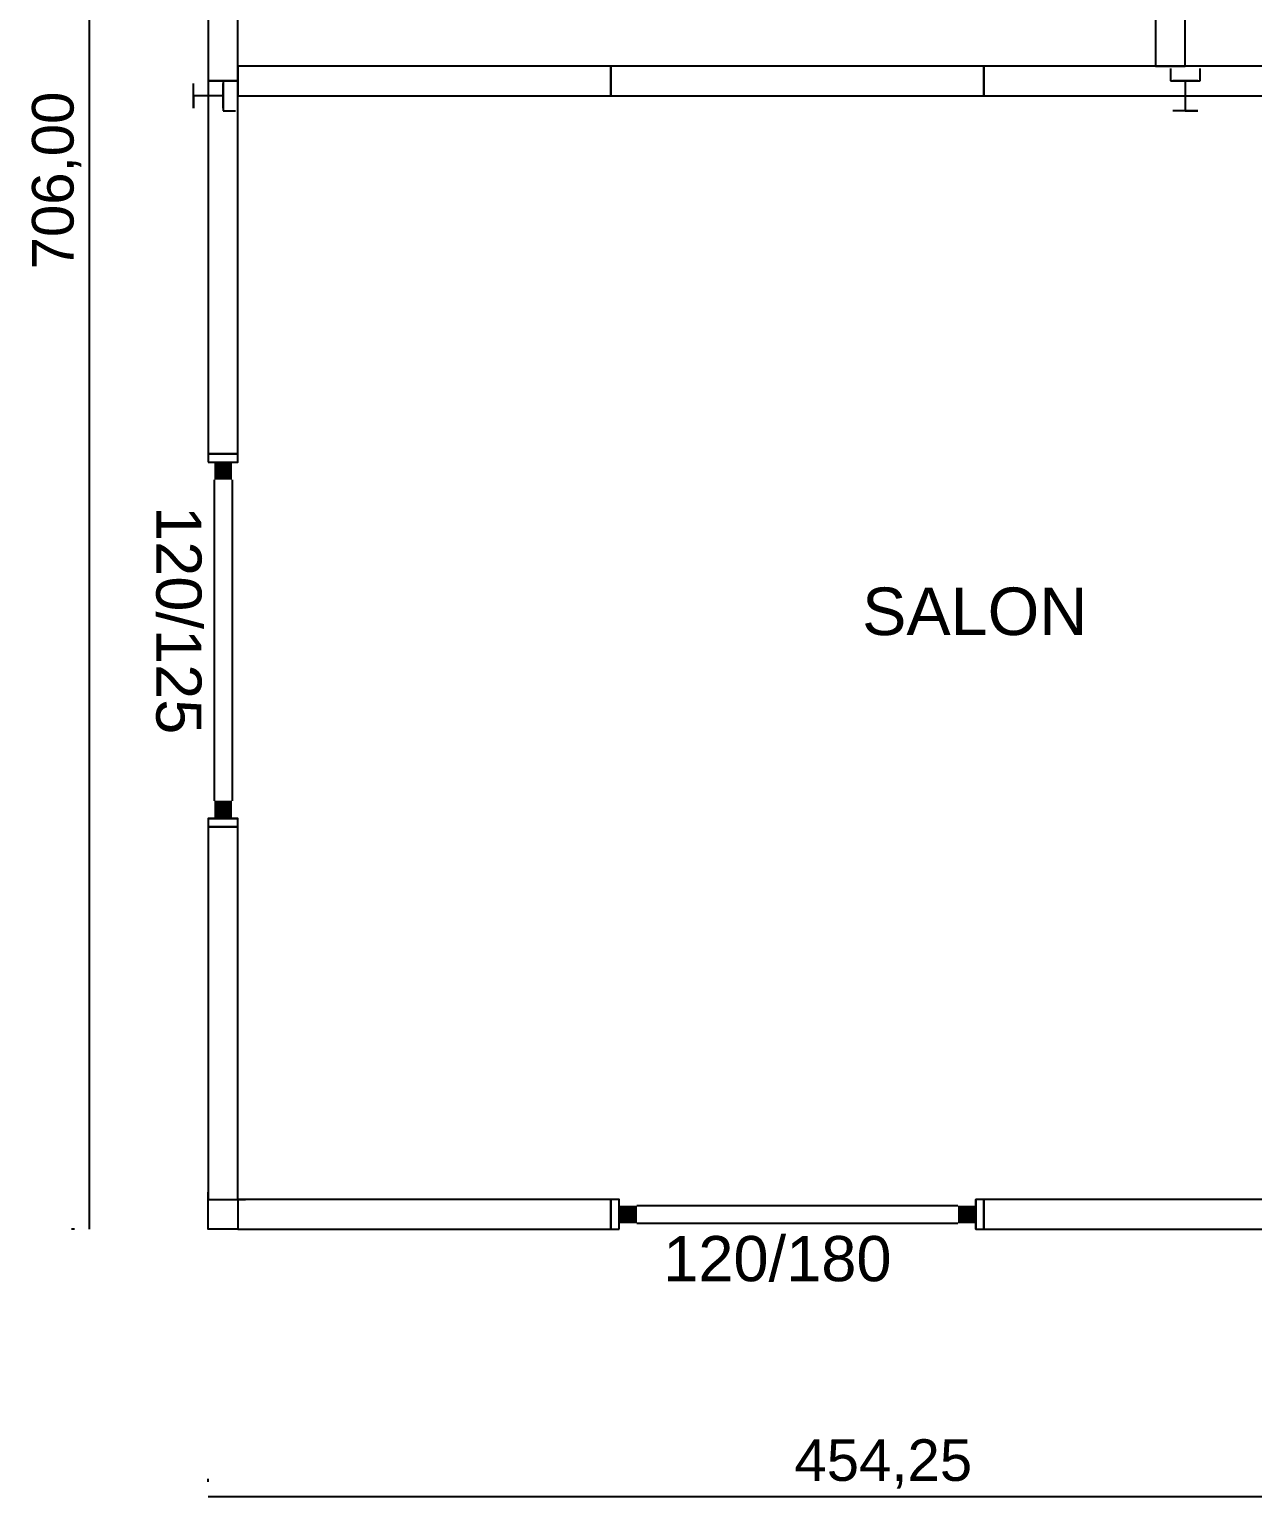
# Model space of a CAD drawing. Header units: centimetres. Extents: x -71 to 5571, y -2315 to 960.
# Drawn here: x 3239.8 to 3651.4, y -90 to 403.9 of the extents above; entities that cross this region are included whole.
import ezdxf

# ---------------------------------------------------------------- set-up
doc = ezdxf.new("R2010")
doc.units = ezdxf.units.CM
for name, color, linetype in [('DIS_DUVAR_100', 7, 'Continuous'), ('IC_DUVAR_100', 7, 'Continuous'), ('IC_UCLU_H_100', 3, 'Continuous'), ('KIYAS_OLCU', 5, 'Continuous'), ('KOSE_PROFIL_100', 1, 'Continuous'), ('ODA_ADLARI', 7, 'Continuous'), ('PENCERE', 10, 'Continuous')]:
    doc.layers.add(name, color=color, linetype=linetype)
doc.styles.add('ARIAL_TR', font='arial.ttf')
doc.dimstyles.new('PORTMAN', dxfattribs={"dimtxt": 14, "dimasz": 9, "dimexe": 6, "dimexo": 5, "dimgap": 4, "dimtad": 1, "dimzin": 0, "dimtxsty": 'ARIAL_TR', "dimblk": 'ARCHTICK', "dimcen": 2.5, "dimazin": 3, "dimtfac": 0.5, "dimtmove": 2, "dimatfit": 3})

# ---------------------------------------------------------------- blocks, each defined once
blk = doc.blocks.new('100X100 DIŞ KÖŞE DİREĞİ')
at = {"color": 1}
for p, q in [((10, 12.5), (12.5, 12.5)), ((0, 2.5), (0, 0)), ((10, 2.5), (10, 0)), ((10, 2.5), (12.5, 2.5))]:
    blk.add_line(p, q, dxfattribs=at)
blk.add_lwpolyline([(0, 2.5), (10, 2.5), (10, 12.5), (0, 12.5)], close=True, dxfattribs=at)
blk = doc.blocks.new("100'LÜK 125'LİK PANO")
blk.add_lwpolyline([(0, 0), (10, 0), (10, 125.5), (0, 125.5)], close=True)
blk = doc.blocks.new('kaynak-pencere-120x125')
at = {"layer": 'PENCERE', "color": 1}
for p, q in [((53387.01, 8192.86), (53397.01, 8192.86)), ((53389.01, 8186.86), (53389.01, 8078.86)), ((53395.01, 8186.86), (53395.01, 8078.86)), ((53387.01, 8072.86), (53397.01, 8072.86))]:
    blk.add_line(p, q, dxfattribs=at)
for points in [[(53389.01, 8192.86), (53389.01, 8186.86), (53395.01, 8192.86), (53395.01, 8186.86)], [(53389.01, 8072.86), (53389.01, 8078.86), (53395.01, 8072.86), (53395.01, 8078.86)]]:
    blk.add_solid(points, dxfattribs=at)
at = {"layer": 'PENCERE', "color": 0, "lineweight": 25, "style": 'ARIAL_TR'}
blk.add_text('120/125', height=15.217, rotation=270, dxfattribs=at).set_placement((53369.52, 8178.03))
blk = doc.blocks.new('BOM_P05_PENCERE_1200x1250')
at = {"layer": 'PENCERE'}
blk.add_blockref('kaynak-pencere-120x125', (0, 0), dxfattribs=at)
blk = doc.blocks.new("100'LÜK 125'LİK (120x125) PENCERELİ PANO")
for points in [[(0, 122.75), (10, 122.75), (10, 125.5), (0, 125.5)], [(0, 0), (10, 0), (10, 2.75), (0, 2.75)]]:
    blk.add_lwpolyline(points, close=True)
at = {"layer": 'PENCERE'}
blk.add_blockref('BOM_P05_PENCERE_1200x1250', (-53387.006, -8070.111), dxfattribs=at)
blk = doc.blocks.new('kaynak-pencere-120180')
at = {"layer": 'PENCERE', "color": 1}
for p, q in [((53839.87, 6703.82), (53839.87, 6713.82)), ((53845.87, 6711.82), (53953.87, 6711.82)), ((53959.87, 6703.82), (53959.87, 6713.82)), ((53845.87, 6705.82), (53953.87, 6705.82))]:
    blk.add_line(p, q, dxfattribs=at)
for points in [[(53839.87, 6705.82), (53845.87, 6705.82), (53839.87, 6711.82), (53845.87, 6711.82)], [(53959.87, 6705.82), (53953.87, 6705.82), (53959.87, 6711.82), (53953.87, 6711.82)]]:
    blk.add_solid(points, dxfattribs=at)
at = {"layer": 'PENCERE', "color": 0, "lineweight": 25, "style": 'ARIAL_TR'}
blk.add_text('120/180', height=15.217, dxfattribs=at).set_placement((53854.7, 6686.34))
blk = doc.blocks.new('BOM_P02_PENCERE_1200x1800')
at = {"layer": 'PENCERE'}
blk.add_blockref('kaynak-pencere-120180', (0, 0), dxfattribs=at)
blk = doc.blocks.new("100'LÜK 125'LİK (120x180) PENCERELİ PANO")
for points in [[(0, 122.75), (10, 122.75), (10, 125.5), (0, 125.5)], [(0, 0), (10, 0), (10, 2.75), (0, 2.75)]]:
    blk.add_lwpolyline(points, close=True)
at = {"layer": 'PENCERE', "rotation": 270}
blk.add_blockref('BOM_P02_PENCERE_1200x1800', (-6703.823, 53962.624), dxfattribs=at)
blk = doc.blocks.new("100'LÜK 125'LİK KAPILI PANO(82'LİK) [SOL ALT]")
blk.add_lwpolyline([(0, 0), (10, 0), (10, 21.75), (0, 21.75)], close=True)
blk = doc.blocks.new('100X100 3 LÜ H BAĞLANTI DİREĞİ')
for p, q in [((9.17, 5), (5, 5)), ((5, 5), (5, -5)), ((-5, -4.17), (-5, 4.17)), ((5, 0), (-5, 0)), ((-5, 0), (-5, -4.17)), ((5, -4.17), (5, 4.17)), ((5, -4.17), (5, 0)), ((5, -5), (9.17, -5))]:
    blk.add_line(p, q)
blk = doc.blocks.new('*D112')
at = {"color": 0}
for p, q in [((3300, -85), (3300, -84)), ((3754.25, -85), (3754.25, -84)), ((3300, -90), (3754.25, -90))]:
    blk.add_line(p, q, dxfattribs=at)
at = {"layer": 'Defpoints'}
for p in [(3300, -90), (3300, -90), (3754.25, -90)]:
    blk.add_point(p, dxfattribs=at)
at = {"layer": 'KIYAS_OLCU', "color": 0, "insert": (3527.125, -79), "char_height": 14, "attachment_point": 5, "style": 'ARIAL_TR'}
blk.add_mtext('454,25', dxfattribs=at)
blk = doc.blocks.new('_ARCHTICK')
blk = doc.blocks.new('*D114')
at = {"color": 0}
for p, q in [((3255, 706), (3254, 706)), ((3260, 0), (3260, 706)), ((3255, 0), (3254, 0))]:
    blk.add_line(p, q, dxfattribs=at)
at = {"layer": 'Defpoints'}
for p in [(3260, 706), (3260, 0), (3260, 0)]:
    blk.add_point(p, dxfattribs=at)
at = {"layer": 'KIYAS_OLCU', "color": 0, "insert": (3249, 353), "char_height": 14, "attachment_point": 5, "rotation": 90, "style": 'ARIAL_TR'}
blk.add_mtext('706,00', dxfattribs=at)

msp = doc.modelspace()

# ---------------------------------------------------------------- block references
at = {"layer": 'DIS_DUVAR_100'}
for name, p in [("100'LÜK 125'LİK KAPILI PANO(82'LİK) [SOL ALT]", (3618.75, 391.5)), ("100'LÜK 125'LİK PANO", (3300, 386.5)), ("100'LÜK 125'LİK PANO", (3300, 261)), ("100'LÜK 125'LİK (120x125) PENCERELİ PANO", (3300, 135.5)), ("100'LÜK 125'LİK PANO", (3300, 10))]:
    msp.add_blockref(name, p, dxfattribs=at)
at = {"layer": 'DIS_DUVAR_100', "rotation": 90}
for name, p in [("100'LÜK 125'LİK PANO", (3435.5, 0)), ("100'LÜK 125'LİK (120x180) PENCERELİ PANO", (3561, 0)), ("100'LÜK 125'LİK PANO", (3686.5, 0))]:
    msp.add_blockref(name, p, dxfattribs=at)
at = {"layer": 'IC_DUVAR_100', "rotation": 270}
for p in [(3310, 391.5), (3435.5, 391.5), (3561, 391.5)]:
    msp.add_blockref("100'LÜK 125'LİK PANO", p, dxfattribs=at)
at = {"layer": 'IC_UCLU_H_100', "rotation": 90}
msp.add_blockref('100X100 3 LÜ H BAĞLANTI DİREĞİ', (3628.75, 381.5), dxfattribs=at)
at = {"layer": 'IC_UCLU_H_100'}
msp.add_blockref('100X100 3 LÜ H BAĞLANTI DİREĞİ', (3300, 381.5), dxfattribs=at)
at = {"layer": 'KOSE_PROFIL_100', "yscale": -1}
msp.add_blockref('100X100 DIŞ KÖŞE DİREĞİ', (3300, 12.5), dxfattribs=at)

# ---------------------------------------------------------------- texts
at = {"layer": 'ODA_ADLARI', "style": 'ARIAL_TR'}
msp.add_text('SALON', height=16, dxfattribs=at).set_placement((3520, 200))

# ---------------------------------------------------------------- dimensions: what is measured, and where the dimension line sits
at = {"layer": 'KIYAS_OLCU'}
dim = msp.add_linear_dim(base=(3260, 0), p1=(3260, 0), p2=(3260, 706), angle=90, dimstyle='PORTMAN', dxfattribs=at)
dim.commit()
dim.dimension.update_dxf_attribs({"geometry": '*D114', "text_midpoint": (3249, 353)})
dim = msp.add_linear_dim(base=(3300, -90), p1=(3300, -90), p2=(3754.25, -90), dimstyle='PORTMAN', dxfattribs=at)
dim.commit()
dim.dimension.update_dxf_attribs({"geometry": '*D112', "text_midpoint": (3527.125, -79)})

doc.saveas('drawing.dxf')
